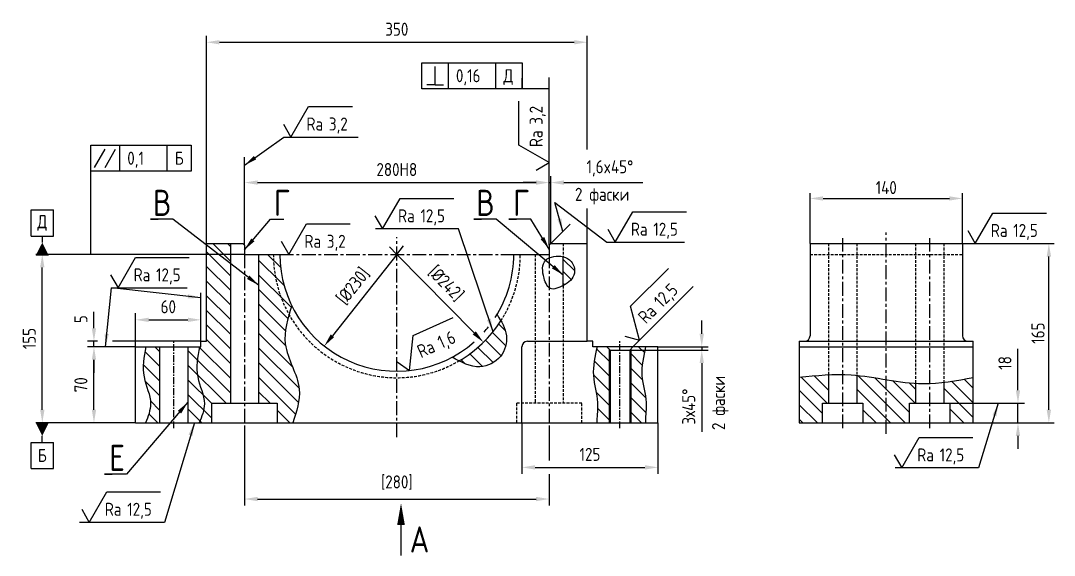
# Model space of a CAD drawing. Header units: millimetres. Extents: x 1641 to 3734, y -820 to 2643.
# Drawn here: x 1669 to 2619, y 2151 to 2643 of the extents above; entities that cross this region are included whole.
import ezdxf
from ezdxf.enums import TextEntityAlignment as Align

# ---------------------------------------------------------------- set-up
doc = ezdxf.new("R2010")
doc.units = ezdxf.units.MM
doc.header["$LTSCALE"] = 0.4
doc.linetypes.add('CENTER', pattern=[50.8, 31.75, -6.35, 6.35, -6.35])
doc.linetypes.add('HIDDEN', pattern=[9.525, 6.35, -3.175])
for name, color, linetype in [('Bord', 1, 'Continuous'), ('Cen', 5, 'CENTER'), ('Cont', 6, 'Continuous'), ('Dim', 7, 'Continuous'), ('Hatch', 2, 'Continuous'), ('Hide', 2, 'HIDDEN'), ('Text', 3, 'Continuous'), ('Textb', 6, 'Continuous')]:
    doc.layers.add(name, color=color, linetype=linetype)
doc.styles.add('Style1', font='romans.shx', dxfattribs={"width": 0.8})
doc.dimstyles.new('Dia4', dxfattribs={"dimscale": 4, "dimtxt": 3, "dimasz": 3, "dimexe": 1.25, "dimexo": 0, "dimgap": 1, "dimtad": 1, "dimtoh": 1, "dimdec": 3, "dimtxsty": 'Style1', "dimcen": 2.5, "dimclrt": 3, "dimadec": 0, "dimazin": 0, "dimtfac": 1, "dimtdec": 3, "dimtmove": 0, "dimatfit": 2, "dimfxl": 1, "dimarcsym": 0})
doc.dimstyles.new('LIN 4', dxfattribs={"dimscale": 4, "dimtxt": 3, "dimasz": 3, "dimexe": 1.5, "dimexo": 0, "dimgap": 1.5, "dimtad": 1, "dimdec": 1, "dimrnd": 1, "dimtxsty": 'Style1', "dimcen": 0, "dimdle": 2, "dimclrd": 256, "dimclrt": 3, "dimadec": 0, "dimazin": 0, "dimtfac": 0.666667, "dimtdec": 1, "dimtmove": 0, "dimatfit": 0, "dimfxl": 1, "dimtvp": 0.833333, "dimtolj": 1, "dimtzin": 0, "dimarcsym": 0})

# ---------------------------------------------------------------- blocks, each defined once
blk = doc.blocks.new('sherISO_01')
at = {"layer": 'Text'}
blk.add_line((4.04, 7), (16.36, 7), dxfattribs=at)
blk.add_lwpolyline([(-1.73, 3), (0, 0), (4.04, 7)], dxfattribs=at)
at = {"layer": 'Text', "style": 'Style1', "width": 0.8}
blk.add_text('Ra', height=3, dxfattribs=at).set_placement((3.58, 1.5))
blk.add_attdef('12,5', (8.73, 1.5), '', height=3, dxfattribs=at)
blk = doc.blocks.new('*D20')
at = {"layer": 'Dim', "color": 0, "lineweight": -2, "transparency": 16777216}
for p, q in [((1874.84, 2436.31), (1874.84, 2499.95)), ((2154.84, 2436.31), (2154.84, 2499.95))]:
    blk.add_line(p, q, dxfattribs=at)
at = {"layer": 'Dim', "lineweight": -2, "transparency": 16777216}
blk.add_line((1886.84, 2493.95), (2142.84, 2493.95), dxfattribs=at)
at = {"layer": 'Dim', "transparency": 16777216}
for points in [[(1886.84, 2495.95), (1886.84, 2491.95), (1874.84, 2493.95)], [(2142.84, 2495.95), (2142.84, 2491.95), (2154.84, 2493.95)]]:
    blk.add_solid(points, dxfattribs=at)
at = {"layer": 'Dim', "color": 3, "transparency": 16777216, "insert": (2014.84, 2505.95), "char_height": 12, "attachment_point": 5, "style": 'Style1'}
blk.add_mtext('\\A1;280H8', dxfattribs=at)
blk = doc.blocks.new('*D21')
at = {"layer": 'Dim', "color": 0, "lineweight": -2, "transparency": 16777216}
for p, q in [((2154.84, 2436.31), (2154.84, 2499.95)), ((2156.44, 2437.91), (2156.44, 2499.95))]:
    blk.add_line(p, q, dxfattribs=at)
at = {"layer": 'Dim', "lineweight": -2, "transparency": 16777216}
for p, q in [((2142.84, 2493.95), (2130.84, 2493.95)), ((2154.84, 2493.95), (2156.44, 2493.95)), ((2168.44, 2493.95), (2240.9, 2493.95))]:
    blk.add_line(p, q, dxfattribs=at)
at = {"layer": 'Dim', "transparency": 16777216}
for points in [[(2142.84, 2495.95), (2142.84, 2491.95), (2154.84, 2493.95)], [(2168.44, 2495.95), (2168.44, 2491.95), (2156.44, 2493.95)]]:
    blk.add_solid(points, dxfattribs=at)
at = {"layer": 'Dim', "color": 3, "transparency": 16777216, "insert": (2210.67, 2507.09), "char_height": 12, "attachment_point": 5, "style": 'Style1'}
blk.add_mtext('\\A1;1,6x45%%d', dxfattribs=at)
blk = doc.blocks.new('*D24')
at = {"layer": 'Dim', "color": 0, "lineweight": -2, "transparency": 16777216}
blk.add_line((2014.84, 2427.91), (1955.63, 2352.99), dxfattribs=at)
at = {"layer": 'Dim', "color": 0, "transparency": 16777216}
blk.add_solid([(1954.06, 2354.23), (1957.2, 2351.75), (1948.19, 2343.57)], dxfattribs=at)
at = {"layer": 'Dim', "color": 3, "transparency": 16777216, "insert": (1974.93, 2398.6), "char_height": 12, "attachment_point": 5, "rotation": 51.68283, "style": 'Style1'}
blk.add_mtext('[%%c230}]', dxfattribs=at)
blk = doc.blocks.new('*D25')
at = {"layer": 'Dim', "color": 0, "lineweight": -2, "transparency": 16777216}
blk.add_line((2014.84, 2427.91), (2086.05, 2355.58), dxfattribs=at)
at = {"layer": 'Dim', "color": 0, "transparency": 16777216}
blk.add_solid([(2087.48, 2356.99), (2084.63, 2354.18), (2094.47, 2347.03)], dxfattribs=at)
at = {"layer": 'Dim', "color": 3, "transparency": 16777216, "insert": (2059.81, 2400.97), "char_height": 12, "attachment_point": 5, "rotation": 314.55225, "style": 'Style1'}
blk.add_mtext('[%%c242]', dxfattribs=at)
blk = doc.blocks.new('sherISO_04')
at = {"layer": 'Text'}
blk.add_line((4.04, 7), (14.12, 7), dxfattribs=at)
blk.add_lwpolyline([(-1.73, 3), (0, 0), (4.04, 7)], dxfattribs=at)
at = {"layer": 'Text', "style": 'Style1', "width": 0.8}
blk.add_text('Ra', height=3, dxfattribs=at).set_placement((3.58, 1.5))
blk.add_attdef('3,2', (8.73, 1.5), '', height=3, dxfattribs=at)
blk = doc.blocks.new('*D26')
at = {"layer": 'Dim', "color": 0, "lineweight": -2, "transparency": 16777216}
for p, q in [((1839.84, 2437.91), (1839.84, 2629.05)), ((2189.84, 2524.48), (2189.84, 2629.05))]:
    blk.add_line(p, q, dxfattribs=at)
at = {"layer": 'Dim', "lineweight": -2, "transparency": 16777216}
blk.add_line((1851.84, 2623.05), (2177.84, 2623.05), dxfattribs=at)
at = {"layer": 'Dim', "transparency": 16777216}
for points in [[(1851.84, 2625.05), (1851.84, 2621.05), (1839.84, 2623.05)], [(2177.84, 2625.05), (2177.84, 2621.05), (2189.84, 2623.05)]]:
    blk.add_solid(points, dxfattribs=at)
at = {"layer": 'Dim', "color": 3, "transparency": 16777216, "insert": (2014.84, 2635.05), "char_height": 12, "attachment_point": 5, "style": 'Style1'}
blk.add_mtext('\\A1;350', dxfattribs=at)
blk = doc.blocks.new('*D27')
at = {"layer": 'Dim', "color": 0, "lineweight": -2, "transparency": 16777216}
for p, q in [((1874.84, 2427.91), (1683.04, 2427.91)), ((1774.84, 2272.91), (1683.04, 2272.91))]:
    blk.add_line(p, q, dxfattribs=at)
at = {"layer": 'Dim', "lineweight": -2, "transparency": 16777216}
blk.add_line((1689.04, 2284.91), (1689.04, 2415.91), dxfattribs=at)
at = {"layer": 'Dim', "transparency": 16777216}
for points in [[(1687.04, 2415.91), (1691.04, 2415.91), (1689.04, 2427.91)], [(1687.04, 2284.91), (1691.04, 2284.91), (1689.04, 2272.91)]]:
    blk.add_solid(points, dxfattribs=at)
at = {"layer": 'Dim', "color": 3, "transparency": 16777216, "insert": (1677.04, 2350.41), "char_height": 12, "attachment_point": 5, "rotation": 90, "style": 'Style1'}
blk.add_mtext('\\A1;155', dxfattribs=at)
blk = doc.blocks.new('forma02')
at = {"layer": 'Bord'}
for p, q in [((-2.57143, -4.5), (2.57143, -4.5)), ((-2.57143, -10.5), (-2.57143, -4.5)), ((0, -4.5), (0, -3)), ((2.57143, -10.5), (2.57143, -4.5)), ((-2.57143, -10.5), (2.57143, -10.5))]:
    blk.add_line(p, q, dxfattribs=at)
blk.add_lwpolyline([(0, -3, 0, 3, 0), (0, 0, 3, 3, 0)], format="xyseb", dxfattribs=at)
at = {"layer": 'Text', "style": 'Style1', "width": 0.8}
blk.add_attdef('А', text='', height=3, dxfattribs=at).set_placement((0, -7.5), align=Align.MIDDLE)
blk = doc.blocks.new('forma01')
at = {"layer": 'Bord'}
for p, q in [((-2.57, 4.21), (-2.57, 10.21)), ((-2.57, 10.21), (2.57, 10.21)), ((2.57, 4.21), (2.57, 10.21)), ((-2.57, 4.21), (2.57, 4.21)), ((0, 4.21), (0, 2.71))]:
    blk.add_line(p, q, dxfattribs=at)
blk.add_lwpolyline([(0, 2.71, 0, 3, 0), (0, -0.29, 3, 3, 0)], format="xyseb", dxfattribs=at)
at = {"layer": 'Text', "style": 'Style1', "width": 0.8}
blk.add_attdef('А', text='', height=3, dxfattribs=at).set_placement((0, 7.21), align=Align.MIDDLE)
blk = doc.blocks.new('*D28')
at = {"layer": 'Dim', "color": 0, "lineweight": -2, "transparency": 16777216}
for p, q in [((1774.84, 2342.91), (1774.84, 2373.67)), ((1834.84, 2347.91), (1834.84, 2373.67))]:
    blk.add_line(p, q, dxfattribs=at)
at = {"layer": 'Dim', "lineweight": -2, "transparency": 16777216}
blk.add_line((1786.84, 2367.67), (1822.84, 2367.67), dxfattribs=at)
at = {"layer": 'Dim', "transparency": 16777216}
for points in [[(1786.84, 2369.67), (1786.84, 2365.67), (1774.84, 2367.67)], [(1822.84, 2369.67), (1822.84, 2365.67), (1834.84, 2367.67)]]:
    blk.add_solid(points, dxfattribs=at)
at = {"layer": 'Dim', "color": 3, "transparency": 16777216, "insert": (1804.84, 2379.67), "char_height": 12, "attachment_point": 5, "style": 'Style1'}
blk.add_mtext('\\A1;60', dxfattribs=at)
blk = doc.blocks.new('ZNAK01')
at = {"layer": 'Textb', "style": 'Style1', "width": 0.8}
blk.add_attdef('А', text='', height=6, dxfattribs=at).set_placement((3.95, -0.02), align=Align.RIGHT)
blk.add_attdef('SC(1)', (5.07, -0.02), '', height=5, dxfattribs=at)
blk = doc.blocks.new('*D29')
at = {"layer": 'Dim', "color": 0, "lineweight": -2, "transparency": 16777216}
for p, q in [((1874.84, 2267.91), (1874.84, 2196.79)), ((2154.84, 2225.73), (2154.84, 2196.79))]:
    blk.add_line(p, q, dxfattribs=at)
at = {"layer": 'Dim', "lineweight": -2, "transparency": 16777216}
blk.add_line((1886.84, 2202.79), (2142.84, 2202.79), dxfattribs=at)
at = {"layer": 'Dim', "transparency": 16777216}
for points in [[(1886.84, 2204.79), (1886.84, 2200.79), (1874.84, 2202.79)], [(2142.84, 2204.79), (2142.84, 2200.79), (2154.84, 2202.79)]]:
    blk.add_solid(points, dxfattribs=at)
at = {"layer": 'Dim', "color": 3, "transparency": 16777216, "insert": (2014.84, 2217.93), "char_height": 12, "attachment_point": 5, "style": 'Style1'}
blk.add_mtext('\\A1;[280]', dxfattribs=at)
blk = doc.blocks.new('*D30')
at = {"layer": 'Dim', "color": 0, "lineweight": -2, "transparency": 16777216}
for p, q in [((2129.84, 2272.91), (2129.84, 2225.9)), ((2254.84, 2272.91), (2254.84, 2225.9))]:
    blk.add_line(p, q, dxfattribs=at)
at = {"layer": 'Dim', "lineweight": -2, "transparency": 16777216}
blk.add_line((2141.84, 2231.9), (2242.84, 2231.9), dxfattribs=at)
at = {"layer": 'Dim', "transparency": 16777216}
for points in [[(2141.84, 2233.9), (2141.84, 2229.9), (2129.84, 2231.9)], [(2242.84, 2233.9), (2242.84, 2229.9), (2254.84, 2231.9)]]:
    blk.add_solid(points, dxfattribs=at)
at = {"layer": 'Dim', "color": 3, "transparency": 16777216, "insert": (2192.34, 2243.9), "char_height": 12, "attachment_point": 5, "style": 'Style1'}
blk.add_mtext('\\A1;125', dxfattribs=at)
blk = doc.blocks.new('sherISO_03')
at = {"layer": 'Text'}
blk.add_line((4.04, 7), (14.12, 7), dxfattribs=at)
blk.add_lwpolyline([(-1.73, 3), (0, 0), (4.04, 7)], dxfattribs=at)
at = {"layer": 'Text', "style": 'Style1', "width": 0.8}
blk.add_text('Ra', height=3, dxfattribs=at).set_placement((3.58, 1.5))
blk.add_attdef('6,3', (8.73, 1.5), '', height=3, dxfattribs=at)
blk = doc.blocks.new('*D44')
at = {"layer": 'Dim', "color": 0, "lineweight": -2, "transparency": 16777216}
for p, q in [((2534.63, 2437.91), (2619.08, 2437.91)), ((2614.08, 2284.91), (2614.08, 2425.91)), ((2544.63, 2272.91), (2619.08, 2272.91))]:
    blk.add_line(p, q, dxfattribs=at)
at = {"layer": 'Dim', "color": 0, "transparency": 16777216}
for points in [[(2612.08, 2425.91), (2616.08, 2425.91), (2614.08, 2437.91)], [(2612.08, 2284.91), (2616.08, 2284.91), (2614.08, 2272.91)]]:
    blk.add_solid(points, dxfattribs=at)
at = {"layer": 'Dim', "color": 3, "transparency": 16777216, "insert": (2604.08, 2355.41), "char_height": 12, "attachment_point": 5, "rotation": 90, "style": 'Style1'}
blk.add_mtext('165', dxfattribs=at)
blk = doc.blocks.new('*D45')
at = {"layer": 'Dim', "color": 0, "lineweight": -2, "transparency": 16777216}
for p, q in [((2394.63, 2437.91), (2394.63, 2484.34)), ((2406.63, 2479.34), (2522.63, 2479.34)), ((2534.63, 2437.91), (2534.63, 2484.34))]:
    blk.add_line(p, q, dxfattribs=at)
at = {"layer": 'Dim', "color": 0, "transparency": 16777216}
for points in [[(2406.63, 2481.34), (2406.63, 2477.34), (2394.63, 2479.34)], [(2522.63, 2481.34), (2522.63, 2477.34), (2534.63, 2479.34)]]:
    blk.add_solid(points, dxfattribs=at)
at = {"layer": 'Dim', "color": 3, "transparency": 16777216, "insert": (2464.63, 2489.34), "char_height": 12, "attachment_point": 5, "style": 'Style1'}
blk.add_mtext('140', dxfattribs=at)
blk = doc.blocks.new('*D46')
at = {"layer": 'Dim', "lineweight": -2, "transparency": 16777216}
for p, q in [((2585.68, 2302.91), (2585.68, 2341.09)), ((2585.68, 2272.91), (2585.68, 2290.91)), ((2585.68, 2260.91), (2585.68, 2248.91))]:
    blk.add_line(p, q, dxfattribs=at)
at = {"layer": 'Dim', "color": 0, "lineweight": -2, "transparency": 16777216}
for p, q in [((2523.13, 2290.91), (2591.68, 2290.91)), ((2544.63, 2272.91), (2591.68, 2272.91))]:
    blk.add_line(p, q, dxfattribs=at)
at = {"layer": 'Dim', "transparency": 16777216}
for points in [[(2583.68, 2302.91), (2587.68, 2302.91), (2585.68, 2290.91)], [(2583.68, 2260.91), (2587.68, 2260.91), (2585.68, 2272.91)]]:
    blk.add_solid(points, dxfattribs=at)
at = {"layer": 'Dim', "color": 3, "transparency": 16777216, "insert": (2573.68, 2328), "char_height": 12, "attachment_point": 5, "rotation": 90, "style": 'Style1'}
blk.add_mtext('18', dxfattribs=at)
blk = doc.blocks.new('razrez17')
at = {"layer": 'Text'}
blk.add_lwpolyline([(0, 0, 0, 1.76, 0), (0, -5, 1.76, 1.76, 0)], format="xyseb", dxfattribs=at)
blk.add_lwpolyline([(0, -12), (0, -5)], dxfattribs=at)
at = {"layer": 'Textb', "style": 'Style1', "width": 0.8}
blk.add_attdef('A', (2, -11.34), '', height=6, dxfattribs=at)
blk = doc.blocks.new('*D61')
at = {"layer": 'Dim', "color": 0, "lineweight": -2, "transparency": 16777216}
for p, q in [((1774.84, 2342.91), (1730.52, 2342.91)), ((1774.84, 2272.91), (1730.52, 2272.91))]:
    blk.add_line(p, q, dxfattribs=at)
at = {"layer": 'Dim', "lineweight": -2, "transparency": 16777216}
blk.add_line((1736.52, 2284.91), (1736.52, 2330.91), dxfattribs=at)
at = {"layer": 'Dim', "transparency": 16777216}
for points in [[(1734.52, 2330.91), (1738.52, 2330.91), (1736.52, 2342.91)], [(1734.52, 2284.91), (1738.52, 2284.91), (1736.52, 2272.91)]]:
    blk.add_solid(points, dxfattribs=at)
at = {"layer": 'Dim', "color": 3, "transparency": 16777216, "insert": (1724.52, 2307.91), "char_height": 12, "attachment_point": 5, "rotation": 90, "style": 'Style1'}
blk.add_mtext('\\A1;70', dxfattribs=at)
blk = doc.blocks.new('*D62')
at = {"layer": 'Dim', "lineweight": -2, "transparency": 16777216}
for p, q in [((2295.08, 2354.91), (2295.08, 2366.91)), ((2295.08, 2342.91), (2295.08, 2339.91)), ((2295.08, 2327.91), (2295.08, 2264.7))]:
    blk.add_line(p, q, dxfattribs=at)
at = {"layer": 'Dim', "color": 0, "lineweight": -2, "transparency": 16777216}
for p, q in [((2228.84, 2339.91), (2301.08, 2339.91)), ((2254.84, 2342.91), (2301.08, 2342.91))]:
    blk.add_line(p, q, dxfattribs=at)
at = {"layer": 'Dim', "transparency": 16777216}
for points in [[(2293.08, 2354.91), (2297.08, 2354.91), (2295.08, 2342.91)], [(2293.08, 2327.91), (2297.08, 2327.91), (2295.08, 2339.91)]]:
    blk.add_solid(points, dxfattribs=at)
at = {"layer": 'Dim', "color": 3, "transparency": 16777216, "insert": (2283.08, 2287.84), "char_height": 12, "attachment_point": 5, "rotation": 90, "style": 'Style1'}
blk.add_mtext('\\A1;3х45%%d', dxfattribs=at)

msp = doc.modelspace()

# ---------------------------------------------------------------- hatches: boundary and pattern name
at = {"layer": 'Hatch'}
h = msp.add_hatch(dxfattribs=at)
h.set_pattern_fill('ANSI31', color=256, scale=3, angle=90)
edge = h.paths.add_edge_path()
edge.add_line((1796.84282, 2342.91464), (1784.1844, 2342.91464))
edge.add_spline(control_points=[(1784.1844, 2342.91464), (1782.46618, 2333.58615), (1779.17378, 2315.71108), (1791.84779, 2292.75974), (1786.22739, 2278.73165), (1783.8968, 2272.91464)], knot_values=[0, 0, 0, 0, 27.837133779, 53.340981617, 71.408736347, 71.408736347, 71.408736347, 71.408736347], degree=3, periodic=0)
edge.add_line((1783.8968, 2272.91464), (1796.84282, 2272.91464))
edge.add_line((1796.84282, 2272.91464), (1796.84282, 2342.91464))
edge = h.paths.add_edge_path()
edge.add_line((1822.84282, 2272.91464), (1833.26998, 2272.91464))
edge.add_spline(control_points=[(1833.26998, 2272.91464), (1835.60058, 2278.73165), (1841.22097, 2292.75974), (1828.54697, 2315.71108), (1831.83937, 2333.58615), (1833.55758, 2342.91464)], knot_values=[0, 0, 0, 0, 18.067754729, 43.571602567, 71.408736347, 71.408736347, 71.408736347, 71.408736347], degree=3, periodic=0)
edge.add_line((1833.55758, 2342.91464), (1822.84282, 2342.91464))
edge.add_line((1822.84282, 2342.91464), (1822.84282, 2272.91464))
edge = h.paths.add_edge_path()
edge.add_line((1861.84282, 2437.91464), (1839.84282, 2437.91464))
edge.add_line((1839.84282, 2437.91464), (1839.84282, 2347.91464))
edge.add_line((1839.84282, 2347.91464), (1834.84282, 2347.91464))
edge.add_line((1834.84282, 2347.91464), (1834.84282, 2342.91464))
edge.add_line((1834.84282, 2342.91464), (1833.55758, 2342.91464))
edge.add_spline(control_points=[(1833.55758, 2342.91464), (1831.83937, 2333.58615), (1828.54697, 2315.71108), (1841.22097, 2292.75974), (1835.60058, 2278.73165), (1833.26998, 2272.91464)], knot_values=[0, 0, 0, 0, 27.837133779, 53.340981617, 71.408736347, 71.408736347, 71.408736347, 71.408736347], degree=3, periodic=0)
edge.add_line((1833.26998, 2272.91464), (1844.84282, 2272.91464))
edge.add_line((1844.84282, 2272.91464), (1844.84282, 2290.91464))
edge.add_line((1844.84282, 2290.91464), (1861.84282, 2290.91464))
edge.add_line((1861.84282, 2290.91464), (1861.84282, 2437.91464))
edge = h.paths.add_edge_path()
edge.add_spline(control_points=[(1919.26966, 2272.91464), (1922.66627, 2283.30123), (1930.78106, 2308.11569), (1908.03236, 2340.01477), (1913.1487, 2363.40087), (1915.82547, 2372.4366)], knot_values=[8.146402475, 8.146402475, 8.146402475, 8.146402475, 39.60592772, 83.305949972, 110.606276972, 110.606276972, 110.606276972, 110.606276972], degree=3, periodic=0)
edge.add_arc((2014.84282, 2427.91464), 113.5, 180, 209.26130451, ccw=False)
edge.add_line((1901.34282, 2427.91464), (1887.84282, 2427.91464))
edge.add_line((1887.84282, 2427.91464), (1887.84282, 2290.91464))
edge.add_line((1887.84282, 2290.91464), (1904.84282, 2290.91464))
edge.add_line((1904.84282, 2290.91464), (1904.84282, 2272.91464))
edge.add_line((1904.84282, 2272.91464), (1919.26966, 2272.91464))
edge = h.paths.add_edge_path(flags=17)
edge.add_line((1907.34282, 2427.91464), (1901.34282, 2427.91464))
edge.add_arc((2014.84282, 2427.91464), 113.5, 180, 209.26130451)
edge.add_spline(control_points=[(1915.82547, 2372.4366), (1916.62421, 2375.13285), (1917.48613, 2377.83298), (1918.34805, 2380.53311)], knot_values=[0, 0, 0, 0, 8.146402475, 8.146402475, 8.146402475, 8.146402475], degree=3, periodic=0)
edge.add_arc((2014.84282, 2427.91464), 107.5, 180, 206.15228085, ccw=False)
h = msp.add_hatch(dxfattribs=at)
h.set_pattern_fill('ANSI31', color=2, scale=2.5, angle=90)
edge = h.paths.add_edge_path()
edge.add_spline(control_points=[(2167.84282, 2399.19055), (2172.51079, 2401.56605), (2180.41021, 2408.54666), (2176.57587, 2421.61524), (2170.65258, 2424.94584), (2167.84282, 2425.69472)], knot_values=[4.552513559, 4.552513559, 4.552513559, 4.552513559, 19.889827538, 31.013923266, 39.34713554, 39.34713554, 39.34713554, 39.34713554], degree=3, periodic=0)
edge.add_line((2167.84282, 2425.69472), (2167.84282, 2399.19055))
h = msp.add_hatch(dxfattribs=at)
h.set_pattern_fill('ANSI31', color=256, scale=3, angle=90)
edge = h.paths.add_edge_path()
edge.add_spline(control_points=[(2071.93465, 2329.81891), (2078.21788, 2326.62315), (2091.23243, 2321.54649), (2112.35766, 2331.6542), (2117.77213, 2351.88635), (2112.97515, 2362.36091), (2110.45198, 2366.74979)], knot_values=[6.512215931, 6.512215931, 6.512215931, 6.512215931, 26.772973537, 47.959226833, 67.612544779, 82.444355797, 82.444355797, 82.444355797, 82.444355797], degree=3, periodic=0)
edge.add_spline(control_points=[(2110.45198, 2366.74979), (2110.45065, 2366.7521), (2110.44933, 2366.75441), (2110.448, 2366.75671)], knot_values=[6.50442025, 6.50442025, 6.50442025, 6.50442025, 6.512215931, 6.512215931, 6.512215931, 6.512215931], degree=3, periodic=0)
edge.add_arc((2014.83472, 2427.9044), 113.49422, 300.2052626, 327.39981217, ccw=False)
edge.add_spline(control_points=[(2071.93359, 2329.81945), (2071.93394, 2329.81927), (2071.93429, 2329.81909), (2071.93465, 2329.81891)], knot_values=[82.444355797, 82.444355797, 82.444355797, 82.444355797, 82.445493627, 82.445493627, 82.445493627, 82.445493627], degree=3, periodic=0)
h = msp.add_hatch(dxfattribs=at)
h.set_pattern_fill('ANSI31', color=256, scale=3, angle=90)
edge = h.paths.add_edge_path()
edge.add_line((2209.84282, 2342.62597), (2209.34282, 2342.91464))
edge.add_line((2209.34282, 2342.91464), (2198.83991, 2342.91464))
edge.add_spline(control_points=[(2198.83991, 2342.91464), (2196.8808, 2334.04944), (2193.07809, 2316.84171), (2200.85676, 2294.31415), (2198.67267, 2279.68499), (2198.68231, 2273.48845), (2198.68321, 2272.91464)], knot_values=[0, 0, 0, 0, 26.7467465, 51.916587329, 68.786411779, 70.508004386, 70.508004386, 70.508004386, 70.508004386], degree=3, periodic=0)
edge.add_line((2198.68321, 2272.91464), (2209.84282, 2272.91464))
edge.add_line((2209.84282, 2272.91464), (2209.84282, 2342.62597))
edge = h.paths.add_edge_path()
edge.add_spline(control_points=[(2243.29762, 2272.91464), (2243.29672, 2273.48845), (2243.28707, 2279.68499), (2245.47117, 2294.31415), (2237.6925, 2316.84171), (2241.49521, 2334.04944), (2243.45432, 2342.91464)], knot_values=[0, 0, 0, 0, 1.721592607, 18.591417057, 43.761257886, 70.508004386, 70.508004386, 70.508004386, 70.508004386], degree=3, periodic=0)
edge.add_line((2243.45432, 2342.91464), (2230.34282, 2342.91464))
edge.add_line((2230.34282, 2342.91464), (2229.84282, 2342.62597))
edge.add_line((2229.84282, 2342.62597), (2229.84282, 2272.91464))
edge.add_line((2229.84282, 2272.91464), (2243.29762, 2272.91464))
h.paths.add_polyline_path([(2229.84282, 2342.62597), (2228.84282, 2342.04862), (2228.84282, 2272.91464), (2229.84282, 2272.91464)])
h.paths.add_polyline_path([(2210.84282, 2342.04862), (2209.84282, 2342.62597), (2209.84282, 2272.91464), (2210.84282, 2272.91464)])
h = msp.add_hatch(dxfattribs=at)
h.set_pattern_fill('ANSI31', color=2, scale=3, angle=90)
edge = h.paths.add_edge_path()
edge.add_spline(control_points=[(2411.68399, 2317.12724), (2402.6758, 2316.73002), (2393.65512, 2315.86883), (2384.63444, 2315.00764)], knot_values=[0, 0, 0, 0, 27.046974073, 27.046974073, 27.046974073, 27.046974073], degree=3, periodic=0)
edge.add_line((2384.63444, 2315.00764), (2384.63444, 2272.91464))
edge.add_line((2384.63444, 2272.91464), (2406.13444, 2272.91464))
edge.add_line((2406.13444, 2272.91464), (2406.13444, 2290.91464))
edge.add_line((2406.13444, 2290.91464), (2411.68399, 2290.91464))
edge.add_line((2411.68399, 2290.91464), (2411.68399, 2317.12724))
edge = h.paths.add_edge_path()
edge.add_spline(control_points=[(2464.63444, 2312.65925), (2455.64697, 2314.13797), (2446.65073, 2315.69933), (2437.63444, 2316.58171)], knot_values=[53.064525303, 53.064525303, 53.064525303, 53.064525303, 80.240341636, 80.240341636, 80.240341636, 80.240341636], degree=3, periodic=0)
edge.add_line((2437.63444, 2316.58171), (2437.63444, 2290.91464))
edge.add_line((2437.63444, 2290.91464), (2443.13444, 2290.91464))
edge.add_line((2443.13444, 2290.91464), (2443.13444, 2272.91464))
edge.add_line((2443.13444, 2272.91464), (2464.63444, 2272.91464))
edge.add_line((2464.63444, 2272.91464), (2464.63444, 2312.65925))
edge = h.paths.add_edge_path()
edge.add_spline(control_points=[(2491.63444, 2309.22936), (2482.63566, 2309.77898), (2473.63945, 2311.17764), (2464.63444, 2312.65925)], knot_values=[80.240341636, 80.240341636, 80.240341636, 80.240341636, 107.4691827, 107.4691827, 107.4691827, 107.4691827], degree=3, periodic=0)
edge.add_line((2464.63444, 2312.65925), (2464.63444, 2272.91464))
edge.add_line((2464.63444, 2272.91464), (2486.13444, 2272.91464))
edge.add_line((2486.13444, 2272.91464), (2486.13444, 2290.91464))
edge.add_line((2486.13444, 2290.91464), (2491.63444, 2290.91464))
edge.add_line((2491.63444, 2290.91464), (2491.63444, 2309.22936))
edge = h.paths.add_edge_path()
edge.add_spline(control_points=[(2544.63444, 2314.72096), (2535.63338, 2313.00945), (2526.63232, 2311.29794), (2517.63444, 2310.19573)], knot_values=[133.680931012, 133.680931012, 133.680931012, 133.680931012, 160.882413699, 160.882413699, 160.882413699, 160.882413699], degree=3, periodic=0)
edge.add_line((2517.63444, 2310.19573), (2517.63444, 2290.91464))
edge.add_line((2517.63444, 2290.91464), (2523.13444, 2290.91464))
edge.add_line((2523.13444, 2290.91464), (2523.13444, 2272.91464))
edge.add_line((2523.13444, 2272.91464), (2544.63444, 2272.91464))
edge.add_line((2544.63444, 2272.91464), (2544.63444, 2314.72096))

# ---------------------------------------------------------------- linework, layer by layer
at = {"layer": 'Bord'}
for p, q in [((2130.09432, 2580.24738), (2130.09432, 2590.11586)), ((2154.84282, 2580.24738), (2130.09432, 2580.24738)), ((1733.53275, 2427.91464), (1733.53275, 2504.36314)), ((1775.99099, 2504.36314), (1733.53275, 2504.36314)), ((2209.84282, 2340.91464), (2209.84282, 2272.91464)), ((2229.84282, 2340.91464), (2229.84282, 2272.91464))]:
    msp.add_line(p, q, dxfattribs=at)
for points in [[(2037.98003, 2580.24738), (2037.98003, 2604.24738), (2061.98003, 2604.24738), (2061.98003, 2580.24738), (2037.98003, 2580.24738)], [(2061.98003, 2604.24738), (2105.63718, 2604.24738), (2105.63718, 2580.24738), (2061.98003, 2580.24738)], [(2105.63718, 2604.24738), (2130.09432, 2604.24738), (2130.09432, 2580.24738), (2105.63718, 2580.24738)], [(1733.53275, 2504.36314), (1733.53275, 2528.36314), (1759.93275, 2528.36314), (1759.93275, 2504.36314), (1733.53275, 2504.36314)], [(1759.93275, 2528.36314), (1803.58989, 2528.36314), (1803.58989, 2504.36314), (1759.93275, 2504.36314)], [(1803.58989, 2528.36314), (1825.76132, 2528.36314), (1825.76132, 2504.36314), (1803.58989, 2504.36314)]]:
    msp.add_lwpolyline(points, dxfattribs=at)
for points, knots in [([(2163.67035, 2397.36959), (2165.0638, 2397.92752), (2171.15174, 2400.36508), (2180.41021, 2408.54666), (2175.66234, 2424.7288), (2161.70343, 2427.76028), (2147.85173, 2421.9488), (2148.63801, 2407.65882), (2154.7442, 2394.19766), (2161.3132, 2396.53197), (2163.67035, 2397.36959)], [0, 0, 0, 0, 4.552513559, 19.889827538, 31.013923266, 47.636906847, 55.943109841, 72.353851625, 84.449400459, 91.218672098, 91.218672098, 91.218672098, 91.218672098]), ([(1918.34805, 2380.53311), (1914.59766, 2368.78427), (1906.22365, 2342.55101), (1930.78106, 2308.11569), (1922.66627, 2283.30123), (1919.26966, 2272.91464)], [0, 0, 0, 0, 35.446729475, 79.146751727, 110.606276972, 110.606276972, 110.606276972, 110.606276972]), ([(2106.95105, 2372.48609), (2110.87275, 2366.24358), (2118.40549, 2354.25303), (2112.35766, 2331.6542), (2088.89209, 2320.42672), (2074.00203, 2328.59963), (2065.65472, 2333.18133)], [0, 0, 0, 0, 21.344026948, 40.997344894, 62.18359819, 89.213276627, 89.213276627, 89.213276627, 89.213276627]), ([(1784.1844, 2342.91464), (1782.46618, 2333.58615), (1779.17378, 2315.71108), (1791.84779, 2292.75974), (1786.22739, 2278.73165), (1783.8968, 2272.91464)], [0, 0, 0, 0, 27.837133779, 53.340981617, 71.408736347, 71.408736347, 71.408736347, 71.408736347]), ([(1833.55758, 2342.91464), (1831.83937, 2333.58615), (1828.54697, 2315.71108), (1841.22097, 2292.75974), (1835.60058, 2278.73165), (1833.26998, 2272.91464)], [0, 0, 0, 0, 27.837133779, 53.340981617, 71.408736347, 71.408736347, 71.408736347, 71.408736347]), ([(2198.83991, 2342.91464), (2196.8808, 2334.04944), (2193.07809, 2316.84171), (2200.85676, 2294.31415), (2198.67267, 2279.68499), (2198.68231, 2273.48845), (2198.68321, 2272.91464)], [0, 0, 0, 0, 26.7467465, 51.916587329, 68.786411779, 70.508004386, 70.508004386, 70.508004386, 70.508004386]), ([(2243.45432, 2342.91464), (2241.49521, 2334.04944), (2237.6925, 2316.84171), (2245.47117, 2294.31415), (2243.28707, 2279.68499), (2243.29672, 2273.48845), (2243.29762, 2272.91464)], [0, 0, 0, 0, 26.7467465, 51.916587329, 68.786411779, 70.508004386, 70.508004386, 70.508004386, 70.508004386]), ([(2384.63444, 2315.00764), (2400.56723, 2316.52871), (2438.71692, 2320.1708), (2491.81973, 2304.67848), (2529.24842, 2311.79538), (2544.63444, 2314.72096)], [0, 0, 0, 0, 47.771762167, 114.385378097, 160.882413699, 160.882413699, 160.882413699, 160.882413699])]:
    msp.add_open_spline(points, degree=3, knots=knots, dxfattribs=at)
for points in [[(2154.84282, 2580.24738), (2142.84282, 2578.13146), (2142.84282, 2582.36331), (2154.84282, 2580.24738)], [(1733.53275, 2427.91464), (1731.41683, 2439.91464), (1735.64867, 2439.91464), (1733.53275, 2427.91464)]]:
    msp.add_solid(points, dxfattribs=at)
at = {"layer": 'Cen'}
for p, q in [((2014.84282, 2259.79079), (2014.84282, 2443.87542)), ((2424.63444, 2267.91464), (2424.63444, 2442.91464)), ((2464.63444, 2262.91464), (2464.63444, 2447.91464)), ((2504.63444, 2267.91464), (2504.63444, 2442.91464)), ((1874.84282, 2427.91464), (1874.84282, 2267.91464)), ((1907.34282, 2427.91464), (2122.34282, 2427.91464)), ((2154.84282, 2427.91464), (2154.84282, 2267.91464))]:
    msp.add_line(p, q, dxfattribs=at)
at = {"layer": 'Cen', "ltscale": 0.5}
for p, q in [((1809.84282, 2267.91464), (1809.84282, 2347.91464)), ((2219.84282, 2267.91464), (2219.84282, 2347.91464))]:
    msp.add_line(p, q, dxfattribs=at)
at = {"layer": 'Cont'}
for p, q in [((1839.84282, 2437.91464), (1873.24282, 2437.91464)), ((1839.84282, 2347.91464), (1839.84282, 2437.91464)), ((1861.84282, 2437.91464), (1861.84282, 2290.91464)), ((1874.84282, 2436.31464), (1873.24282, 2437.91464)), ((1874.84282, 2436.31464), (1874.84282, 2427.91464)), ((2156.44282, 2437.91464), (2154.84282, 2436.31464)), ((2154.84282, 2436.31464), (2154.84282, 2427.91464)), ((2156.44282, 2437.91464), (2189.84282, 2437.91464)), ((2189.84282, 2347.91464), (2189.84282, 2437.91464)), ((2394.63444, 2437.91464), (2534.63444, 2437.91464)), ((2394.63444, 2437.91464), (2394.63444, 2352.91464)), ((2534.63444, 2437.91464), (2534.63444, 2352.91464)), ((1874.84282, 2427.91464), (1907.34282, 2427.91464)), ((1887.84282, 2427.91464), (1887.84282, 2290.91464)), ((2122.34282, 2427.91464), (2154.84282, 2427.91464)), ((2167.84282, 2399.19055), (2167.84282, 2425.69472)), ((1834.84282, 2342.91464), (1834.84282, 2347.91464)), ((1834.84282, 2347.91464), (1839.84282, 2347.91464)), ((2134.84282, 2347.91464), (2189.84282, 2347.91464)), ((2194.84282, 2347.91464), (2189.84282, 2347.91464)), ((2194.84282, 2342.91464), (2194.84282, 2347.91464)), ((2384.63444, 2347.91464), (2544.63444, 2347.91464)), ((2384.63444, 2347.91464), (2384.63444, 2272.91464)), ((2544.63444, 2272.91464), (2544.63444, 2347.91464)), ((1774.84282, 2272.91464), (1774.84282, 2342.91464)), ((1774.84282, 2342.91464), (1834.84282, 2342.91464)), ((1796.84282, 2342.91464), (1796.84282, 2272.91464)), ((1822.84282, 2342.91464), (1822.84282, 2272.91464)), ((2129.84282, 2272.91464), (2129.84282, 2342.91464)), ((2254.84282, 2342.91464), (2194.84282, 2342.91464)), ((2207.84282, 2342.91464), (2210.84282, 2339.91464)), ((2210.84282, 2339.91464), (2210.84282, 2272.91464)), ((2210.84282, 2339.91464), (2228.84282, 2339.91464)), ((2231.84282, 2342.91464), (2228.84282, 2339.91464)), ((2228.84282, 2339.91464), (2228.84282, 2272.91464)), ((2254.84282, 2272.91464), (2254.84282, 2342.91464)), ((2384.63444, 2342.91464), (2544.63444, 2342.91464)), ((2411.68399, 2317.12724), (2411.68399, 2290.91464)), ((2437.63444, 2316.58171), (2437.63444, 2290.91464)), ((2491.63444, 2309.25149), (2491.63444, 2290.91464)), ((2517.63444, 2310.19573), (2517.63444, 2290.91464)), ((1844.84282, 2272.91464), (1844.84282, 2290.91464)), ((1844.84282, 2290.91464), (1904.84282, 2290.91464)), ((1904.84282, 2290.91464), (1904.84282, 2272.91464)), ((2406.13444, 2272.91464), (2406.13444, 2290.91464)), ((2406.13444, 2290.91464), (2443.13444, 2290.91464)), ((2443.13444, 2290.91464), (2443.13444, 2272.91464)), ((2486.13444, 2290.91464), (2523.13444, 2290.91464)), ((2486.13444, 2272.91464), (2486.13444, 2290.91464)), ((2523.13444, 2290.91464), (2523.13444, 2272.91464)), ((1774.84282, 2272.91464), (2254.84282, 2272.91464)), ((2384.63444, 2272.91464), (2544.63444, 2272.91464))]:
    msp.add_line(p, q, dxfattribs=at)
for centre, radius, start, end in [((2014.84282, 2427.91464), 107.5, 180, 311.40915121), ((2014.84282, 2427.91464), 107.5, 327.34908829, 0), ((2014.83472, 2427.9044), 113.49422, 300.2052626, 327.39981217), ((2014.84282, 2427.91464), 107.5, 318.20636222, 321.60722845), ((2134.84282, 2342.91464), 5, 90, 180), ((2389.63444, 2352.91464), 5, 270, 0), ((2539.63444, 2352.91464), 5, 180, 270)]:
    msp.add_arc(centre, radius, start, end, dxfattribs=at)
at = {"layer": 'Dim'}
for p, q in [((2154.84282, 2499.94834), (2154.84282, 2590.59831)), ((1874.84282, 2499.94834), (1874.84282, 2517.44121)), ((2189.84282, 2437.91464), (2189.84282, 2470.05289)), ((2156.44282, 2437.91464), (2174.1276, 2455.59942)), ((2014.84282, 2427.91464), (2008.05169, 2434.81275)), ((2014.84282, 2427.91464), (2020.99752, 2435.70304)), ((2231.84282, 2342.91464), (2287.332, 2398.40383)), ((1834.84282, 2373.67494), (1834.84282, 2392.54692)), ((1736.52334, 2359.91464), (1736.52334, 2375.11464)), ((1739.81537, 2347.91464), (1730.52334, 2347.91464)), ((1736.52334, 2342.91464), (1736.52334, 2347.91464)), ((1834.84282, 2347.91464), (1753.69842, 2347.91464)), ((1774.84282, 2342.91464), (1730.52334, 2342.91464)), ((1736.52334, 2330.91464), (1736.52334, 2318.91464)), ((2154.84282, 2267.91464), (2154.84282, 2238.3276))]:
    msp.add_line(p, q, dxfattribs=at)
for points in [[(1734.52334, 2359.91464), (1738.52334, 2359.91464), (1736.52334, 2347.91464)], [(1734.52334, 2330.91464), (1738.52334, 2330.91464), (1736.52334, 2342.91464)]]:
    msp.add_solid(points, dxfattribs=at)
at = {"layer": 'Hide'}
for p, q in [((2167.84282, 2437.91464), (2167.84282, 2425.69472)), ((2411.63444, 2437.91464), (2411.63444, 2317.12505)), ((2437.63444, 2437.91464), (2437.63444, 2316.58171)), ((2491.63444, 2437.91464), (2491.63444, 2309.22936)), ((2517.63444, 2437.91464), (2517.63444, 2310.19573)), ((2141.84282, 2427.91464), (2141.84282, 2290.91464)), ((2394.63444, 2427.91464), (2534.63444, 2427.91464)), ((2167.84282, 2399.19055), (2167.84282, 2290.91464)), ((2184.84282, 2290.91464), (2124.84282, 2290.91464)), ((2124.84282, 2290.91464), (2124.84282, 2272.91464)), ((2184.84282, 2272.91464), (2184.84282, 2290.91464))]:
    msp.add_line(p, q, dxfattribs=at)
for start, end in [(180, 300.19945206), (327.39139061, 0)]:
    msp.add_arc((2014.84282, 2427.91464), 113.5, start, end, dxfattribs=at)
at = {"layer": 'Text'}
for p, q in [((2049.98003, 2583.84738), (2049.98003, 2600.64738)), ((2049.98003, 2583.84738), (2042.33764, 2583.84738)), ((2049.98003, 2583.84738), (2057.62243, 2583.84738)), ((1737.03327, 2507.96314), (1746.73275, 2524.76314)), ((1746.73275, 2507.96314), (1756.43223, 2524.76314))]:
    msp.add_line(p, q, dxfattribs=at)

# ---------------------------------------------------------------- block references
at = {"layer": 'Bord', "xscale": 4, "yscale": 4, "zscale": 4}
for name, p, values in [('forma01', (1689.04185, 2427.91464), {'А': 'Д'}), ('forma02', (1689.04185, 2272.91464), {'А': 'Б'})]:
    msp.add_blockref(name, p, dxfattribs=at).add_auto_attribs(values)
at = {"layer": 'Cont', "xscale": 4, "yscale": 4, "zscale": 4}
for name, p, values in [('sherISO_01', (2001.64413, 2451.35653), {'12,5': '12,5'}), ('sherISO_04', (1915.62637, 2427.91464), {'3,2': '3,2'})]:
    msp.add_blockref(name, p, dxfattribs=at).add_auto_attribs(values)
at = {"layer": 'Dim'}
ref = msp.add_blockref('ZNAK01', (1791.64958, 2463.38053), dxfattribs=dict(at, xscale=4, yscale=4, zscale=4))
ref.add_attrib('А', 'В', dxfattribs={"layer": 'Textb', "height": 24, "style": 'Style1', "width": 0.8}).set_placement((1807.45173, 2463.30129), align=Align.RIGHT)
ref = msp.add_blockref('ZNAK01', (1900.93876, 2463.38053), dxfattribs=dict(at, xscale=4, yscale=4, zscale=4))
ref.add_attrib('А', 'Г', dxfattribs={"layer": 'Textb', "height": 24, "style": 'Style1', "width": 0.8}).set_placement((1916.74092, 2463.30129), align=Align.RIGHT)
ref = msp.add_blockref('ZNAK01', (2088.70202, 2463.38053), dxfattribs=dict(at, xscale=4, yscale=4, zscale=4))
ref.add_attrib('А', 'В', dxfattribs={"layer": 'Textb', "height": 24, "style": 'Style1', "width": 0.8}).set_placement((2104.50418, 2463.30129), align=Align.RIGHT)
ref = msp.add_blockref('ZNAK01', (2120.79841, 2463.38053), dxfattribs=dict(at, xscale=4, yscale=4, zscale=4))
ref.add_attrib('А', 'Г', dxfattribs={"layer": 'Textb', "height": 24, "style": 'Style1', "width": 0.8}).set_placement((2136.60056, 2463.30129), align=Align.RIGHT)
at = {"layer": 'Dim', "xscale": 4, "yscale": 4, "zscale": 4}
for name, p, values in [('sherISO_01', (2215.63876, 2439.03506), {'12,5': '12,5'}), ('sherISO_01', (2546.42569, 2437.91464), {'12,5': '12,5'}), ('sherISO_01', (1758.67608, 2397.0474), {'12,5': '12,5'}), ('sherISO_01', (2478.79901, 2231.38502), {'12,5': '12,5'}), ('sherISO_01', (1732.1815, 2181.36085), {'12,5': '12,5'}), ('razrez17', (2018.69413, 2198.9884), {'A': 'А'})]:
    msp.add_blockref(name, p, dxfattribs=at).add_auto_attribs(values)
for name, p, rotation, values in [('sherISO_01', (2237.89726, 2348.96909), 45, {'12,5': '12,5'}), ('sherISO_03', (2026.41658, 2321.03949), 24.12902021848648, {'6,3': '1,6'})]:
    msp.add_blockref(name, p, dxfattribs=dict(at, rotation=rotation)).add_auto_attribs(values)
at = {"layer": 'Dim'}
ref = msp.add_blockref('ZNAK01', (1749.27716, 2228.80657), dxfattribs=dict(at, xscale=4, yscale=4, zscale=4))
ref.add_attrib('А', 'Е', dxfattribs={"layer": 'Textb', "height": 24, "style": 'Style1', "width": 0.8}).set_placement((1765.07932, 2228.72733), align=Align.RIGHT)
at = {"layer": 'Hatch', "xscale": 4, "yscale": 4, "zscale": 4, "rotation": 90}
msp.add_blockref('sherISO_04', (2154.84282, 2512.26863), dxfattribs=at).add_auto_attribs({'3,2': '3,2'})
at = {"layer": 'Hatch', "xscale": 4, "yscale": 4, "zscale": 4}
msp.add_blockref('sherISO_04', (1917.50577, 2535.83831), dxfattribs=at).add_auto_attribs({'3,2': '3,2'})

# ---------------------------------------------------------------- texts
at = {"layer": 'Dim', "color": 3, "char_height": 12, "attachment_point": 7, "style": 'Style1'}
for insert in [(1933.22026, 2471.43255), (2285.06452, 2460.83396), (1779.05337, 2403.0474), (1828.30687, 2395.8758), (2264.59454, 2401.9714), (2274.67234, 2401.9714), (2294.64481, 2401.9714), (2336.95875, 2401.9714)]:
    msp.add_mtext('\\A1;', dxfattribs=dict(at, insert=insert))
at = {"layer": 'Dim', "color": 3, "insert": (1724.52334, 2368.24314), "char_height": 12, "attachment_point": 5, "rotation": 90, "style": 'Style1'}
msp.add_mtext('\\A1;5', dxfattribs=at)
at = {"layer": 'Text', "style": 'Style1', "width": 0.8}
for s, p in [('0,16', (2069.18003, 2592.24738)), ('Д', (2112.83718, 2592.24738)), ('0,1', (1767.13275, 2516.36314)), ('Б', (1810.78989, 2516.36314))]:
    msp.add_text(s, height=12, dxfattribs=at).set_placement(p, align=Align.MIDDLE_LEFT)
msp.add_text('2 фаски', height=12, dxfattribs=at).set_placement((2178.60057, 2477.1515))
msp.add_text('2 фаски', height=12, rotation=90, dxfattribs=at).set_placement((2316.49795, 2266.28686))

# ---------------------------------------------------------------- dimensions: what is measured, and where the dimension line sits
at = {"layer": 'Dim'}
for base, p1, p2, dimstyle, picture, middle in [((2189.84282, 2623.05245), (1839.84282, 2437.91464), (2189.84282, 2524.48249), 'LIN 4', '*D26', (2014.84282, 2635.05245)), ((2534.63444, 2479.33963), (2394.63444, 2437.91464), (2534.63444, 2437.91464), 'Dia4', '*D45', (2464.63444, 2489.33963)), ((1834.84282, 2367.67494), (1774.84282, 2342.91464), (1834.84282, 2347.91464), 'LIN 4', '*D28', (1804.84282, 2379.67494)), ((2254.84282, 2231.90479), (2129.84282, 2272.91464), (2254.84282, 2272.91464), 'LIN 4', '*D30', (2192.34282, 2243.90479))]:
    dim = msp.add_linear_dim(base=base, p1=p1, p2=p2, dimstyle=dimstyle, dxfattribs=at)
    dim.commit()
    dim.dimension.update_dxf_attribs({"geometry": picture, "text_midpoint": middle})
for base, p1, p2, text, picture, middle in [((2154.84282, 2493.94834), (1874.84282, 2436.31464), (2154.84282, 2436.31464), '<>H8', '*D20', (2014.84282, 2505.94834)), ((2154.84282, 2202.78545), (1874.84282, 2267.91464), (2154.84282, 2225.72846), '[<>]', '*D29', (2014.84282, 2217.9283))]:
    dim = msp.add_linear_dim(base=base, p1=p1, p2=p2, text=text, dimstyle='LIN 4', dxfattribs=at)
    dim.commit()
    dim.dimension.update_dxf_attribs({"geometry": picture, "text_midpoint": middle})
dim = msp.add_linear_dim(base=(2156.44282, 2493.94834), p1=(2154.84282, 2436.31464), p2=(2156.44282, 2437.91464), text='1,6x45%%d', dimstyle='LIN 4', override={"dimdec": 4}, dxfattribs=at)
dim.commit()
dim.dimension.update_dxf_attribs({"geometry": '*D21', "text_midpoint": (2210.67139, 2493.94834), "dimtype": 160})
for base, p1, p2, dimstyle, picture, middle in [((2614.08094, 2437.91464), (2544.63444, 2272.91464), (2534.63444, 2437.91464), 'Dia4', '*D44', (2604.08094, 2355.41464)), ((1689.04185, 2427.91464), (1774.84282, 2272.91464), (1874.84282, 2427.91464), 'LIN 4', '*D27', (1677.04185, 2350.41464)), ((1736.52334, 2342.91464), (1774.84282, 2272.91464), (1774.84282, 2342.91464), 'LIN 4', '*D61', (1724.52334, 2307.91464))]:
    dim = msp.add_linear_dim(base=base, p1=p1, p2=p2, angle=90, dimstyle=dimstyle, dxfattribs=at)
    dim.commit()
    dim.dimension.update_dxf_attribs({"geometry": picture, "text_midpoint": middle})
dim = msp.add_radius_dim(center=(2014.84282, 2427.91464), mpoint=(1948.19129, 2343.57116), text='[%%c230}]', dimstyle='Dia4', override={"dimtp": 0, "dimtm": -1, "dimtdec": 3, "dimtzin": 8}, dxfattribs=at)
dim.commit()
dim.dimension.update_dxf_attribs({"geometry": '*D24', "text_midpoint": (1974.92538, 2398.5992)})
dim = msp.add_radius_dim(center=(2014.84282, 2427.91464), mpoint=(2094.46982, 2347.0333), text='[%%c242]', dimstyle='Dia4', dxfattribs=at)
dim.commit()
dim.dimension.update_dxf_attribs({"geometry": '*D25', "text_midpoint": (2059.81271, 2400.97013)})
dim = msp.add_linear_dim(base=(2295.08099, 2342.91464), p1=(2228.84282, 2339.91464), p2=(2254.84282, 2342.91464), angle=90, text='<>х45%%d', dimstyle='LIN 4', dxfattribs=at)
dim.commit()
dim.dimension.update_dxf_attribs({"geometry": '*D62', "text_midpoint": (2295.08099, 2287.83902), "dimtype": 160})
dim = msp.add_linear_dim(base=(2585.68226, 2290.91464), p1=(2544.63444, 2272.91464), p2=(2523.13444, 2290.91464), angle=90, dimstyle='LIN 4', override={"dimtfac": 1, "dimtdec": 3, "dimtolj": 0, "dimtzin": 8}, dxfattribs=at)
dim.commit()
dim.dimension.update_dxf_attribs({"geometry": '*D46', "text_midpoint": (2573.68226, 2328.00036)})

# ---------------------------------------------------------------- leaders
msp.add_leader([(1874.84282, 2509.85798), (1910.94945, 2535.83831), (1979.29392, 2535.83831)], dimstyle='LIN 4', override={"dimgap": 1.5, "dimtad": 0}, dxfattribs=at)
for points, dimstyle in [([(2167.41954, 2448.89136), (2160.03083, 2475.60833), (2207.94274, 2439.03506), (2279.06452, 2439.03506)], 'LIN 4'), ([(1874.84282, 2432.11464), (1898.7677, 2460.30267), (1910.90841, 2460.30267)], 'LIN 4'), ([(2103.24821, 2356.74265), (2071.62741, 2451.35653), (1995.25453, 2451.35653)], 'Dia4'), ([(1747.0955, 2342.91464), (1752.48937, 2397.0474), (1822.30687, 2397.0474)], 'LIN 4'), ([(1834.84282, 2387.93661), (1752.48937, 2397.0474), (1773.05337, 2397.0474)], 'LIN 4'), ([(2567.56397, 2290.91464), (2549.3106, 2231.38502), (2472.7993, 2231.38502)], 'Dia4'), ([(1828.77442, 2272.91464), (1801.47871, 2181.36085), (1723.25518, 2181.36085)], 'LIN 4')]:
    msp.add_leader(points, dimstyle=dimstyle, dxfattribs=at)
at = {"layer": 'Dim', "annotation_type": 0, "has_hookline": 1, "hookline_direction": 0}
for points in [[(1887.84282, 2399.50107), (1808.93773, 2460.30267), (1788.58825, 2460.30267)], [(2167.84282, 2408.85517), (2105.99018, 2460.30267), (2085.6407, 2460.30267)], [(2154.84282, 2432.66118), (2138.08656, 2460.30267), (2117.73708, 2460.30267)], [(1822.84282, 2291.85943), (1766.56532, 2225.72871), (1746.21583, 2225.72871)]]:
    msp.add_leader(points, dimstyle='LIN 4', dxfattribs=at)

doc.saveas('drawing.dxf')
